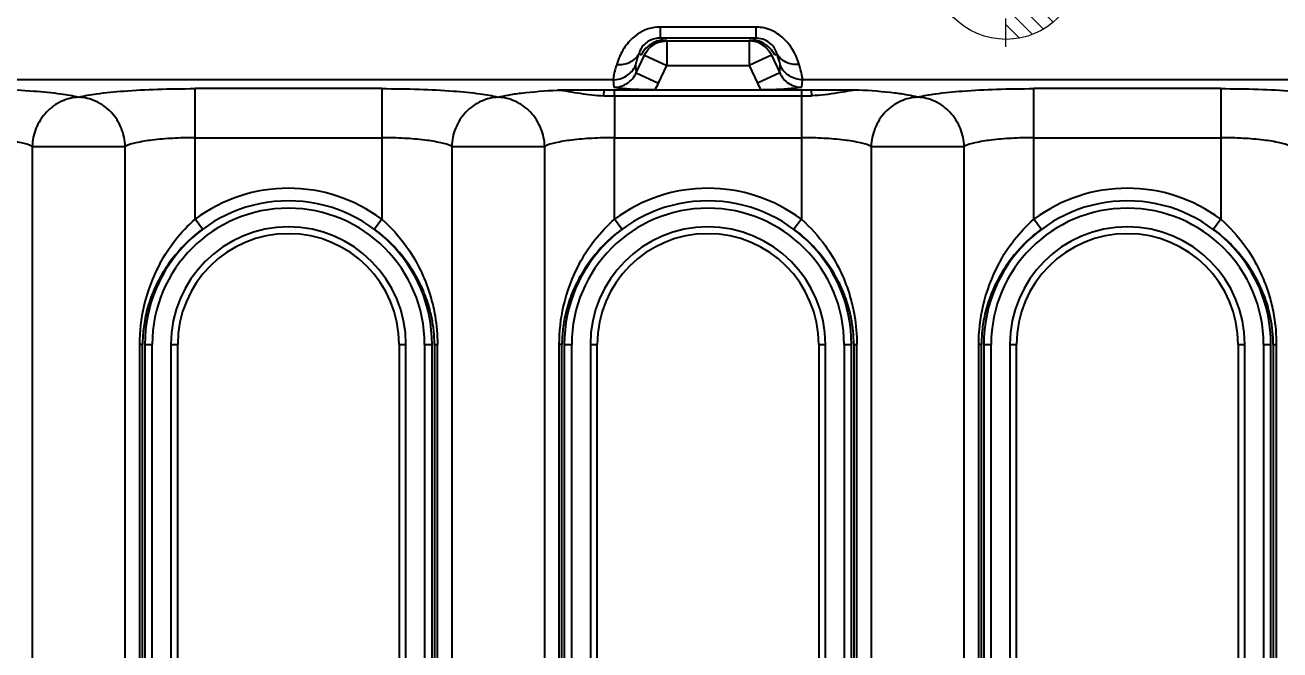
# Model space of a CAD drawing. Header units: millimetres. Extents: x 699 to 6116, y -3115 to -1923.
# Drawn here: x 1082.9 to 1134, y -2415.9 to -2390.5 of the extents above; entities that cross this region are included whole.
import ezdxf
from ezdxf.enums import TextEntityAlignment as Align

# ---------------------------------------------------------------- set-up
doc = ezdxf.new("R2010")
doc.units = ezdxf.units.MM
doc.header["$LTSCALE"] = 16.335
doc.header["$PDMODE"] = 3
doc.header["$PDSIZE"] = 0.3125
doc.linetypes.add('CENTER', pattern=[0.6, 0.375, -0.075, 0.075, -0.075])
doc.layers.get('0').update_dxf_attribs({"linetype": 'CONTINUOUS'})
doc.layers.get('Defpoints').update_dxf_attribs({"linetype": 'CONTINUOUS'})
doc.layers.add('epin', color=13, linetype='CONTINUOUS', lineweight=9)
doc.styles.get("Standard").update_dxf_attribs({"font": 'txt', "width": 0.8})
doc.styles.add('TXT05', font='txt.shx', dxfattribs={"width": 0.5, "bigfont": 'gbcbig.shx'})
doc.dimstyles.get("Standard").update_dxf_attribs({"dimtxt": 0.15625, "dimasz": 0.1875, "dimexe": 0.125, "dimexo": 0.0625, "dimtad": 0, "dimtih": 1, "dimtoh": 1, "dimdsep": 46, "dimtxsty": 'Standard', "dimcen": 0.09, "dimadec": 0, "dimazin": 0, "dimtp": 0.01, "dimtm": 0.01, "dimtfac": 1, "dimtofl": 0, "dimtmove": 0, "dimatfit": 3, "dimfxl": 0, "dimtolj": 1, "dimarcsym": 0})

# ---------------------------------------------------------------- blocks, each defined once
blk = doc.blocks.new('epin_ejp_6')
at = {"layer": 'epin'}
h = blk.add_hatch(dxfattribs=at)
h.set_pattern_fill('_ANSI31', color=123, scale=0.15, angle=90, style=0)
h.set_pattern_definition([(135, (-2387.40246, 110.88073), (-0.3367596, -0.3367596), [])])
h.paths.add_polyline_path([(0, 3, 0.414214), (-3, 0), (0, 0)])
h.paths.add_polyline_path([(3, 0), (0, 0), (0, -3, 0.414214)])
at = {"layer": 'epin', "color": 1, "linetype": 'CENTER', "ltscale": 0.186593}
for p, q in [((0, -3.3), (0, 3.3)), ((-3.3, 0), (3.3, 0))]:
    blk.add_line(p, q, dxfattribs=at)
at = {"layer": 'epin'}
blk.add_circle((0, 0), 3, dxfattribs=at)
at = {"layer": 'epin', "color": 6, "style": 'TXT05', "width": 0.5}
blk.add_text('%%c6', height=2.1, dxfattribs=at).set_placement((0.995, 1.35), align=Align.MIDDLE)
blk = doc.blocks.new('*D747')
at = {"color": 4, "lineweight": -2}
blk.add_line((1126.21, -2388.043), (1336.786, -2388.043), dxfattribs=at)
at = {"layer": 'Defpoints', "color": 0}
for p in [(1126.147, -2388.043), (1336.786, -2388.043), (1045.847, -2423.043)]:
    blk.add_point(p, dxfattribs=at)
at = {"color": 6, "insert": (1351.452, -2388.043), "char_height": 10, "attachment_point": 5}
blk.add_mtext('\\A1;35.00', dxfattribs=at)
blk = doc.blocks.new('*D748')
at = {"color": 4, "lineweight": -2}
blk.add_line((1126.21, -2331.543), (1336.786, -2331.543), dxfattribs=at)
at = {"layer": 'Defpoints', "color": 0}
for p in [(1126.147, -2331.543), (1336.786, -2331.543), (1045.847, -2423.043)]:
    blk.add_point(p, dxfattribs=at)
at = {"color": 6, "insert": (1350.786, -2331.543), "char_height": 10, "attachment_point": 5}
blk.add_mtext('\\A1;91.50', dxfattribs=at)
blk = doc.blocks.new('*D753')
at = {"color": 4, "lineweight": -2}
blk.add_line((1122.847, -2384.68), (1122.847, -2174.809), dxfattribs=at)
at = {"layer": 'Defpoints', "color": 0}
for p in [(1122.847, -2174.809), (1122.847, -2384.743), (1045.847, -2423.043)]:
    blk.add_point(p, dxfattribs=at)
at = {"color": 6, "insert": (1122.847, -2160.142), "char_height": 10, "attachment_point": 5, "rotation": 90}
blk.add_mtext('\\A1;77.00', dxfattribs=at)

msp = doc.modelspace()

# ---------------------------------------------------------------- linework, layer by layer
at = {"color": 7, "linetype": 'Continuous'}
for p, q in [((1112.65, -2390.541), (1108.754, -2390.541)), ((1108.754, -2390.541), (1108.754, -2390.994)), ((1112.65, -2390.541), (1112.65, -2390.994)), ((1112.65, -2390.994), (1108.754, -2390.994)), ((1108.754, -2390.994), (1108.849, -2391.074)), ((1108.849, -2391.074), (1109.023, -2391.074)), ((1112.38, -2391.074), (1112.554, -2391.074)), ((1112.65, -2390.994), (1112.554, -2391.074)), ((1108.452, -2391.207), (1108.45, -2391.207)), ((1109.023, -2391.106), (1112.38, -2391.106)), ((1109.023, -2391.106), (1109.023, -2392.112)), ((1112.38, -2391.106), (1112.38, -2392.112)), ((1112.954, -2391.207), (1112.952, -2391.207)), ((1107.752, -2392.113), (1107.777, -2392.409)), ((1107.777, -2392.409), (1108.113, -2391.687)), ((1107.895, -2391.617), (1107.979, -2391.687)), ((1108.113, -2391.687), (1109.023, -2392.112)), ((1108.687, -2392.833), (1109.023, -2392.112)), ((1109.023, -2392.112), (1112.38, -2392.112)), ((1113.29, -2391.687), (1112.38, -2392.112)), ((1112.38, -2392.112), (1112.717, -2392.833)), ((1113.29, -2391.687), (1113.627, -2392.409)), ((1113.508, -2391.617), (1113.425, -2391.687)), ((1113.627, -2392.409), (1113.652, -2392.113)), ((1107.777, -2392.409), (1108.687, -2392.833)), ((1113.627, -2392.409), (1112.717, -2392.833)), ((1106.842, -2392.689), (986.523, -2392.689)), ((1089.8, -2398.374), (1089.8, -2393.051)), ((1097.416, -2393.051), (1089.8, -2393.051)), ((1097.416, -2393.051), (1097.416, -2398.374)), ((1106.464, -2393.338), (1106.476, -2393.114)), ((1106.842, -2392.689), (1106.868, -2392.996)), ((1114.509, -2393.113), (1106.894, -2393.113)), ((1114.509, -2393.113), (1114.51, -2398.374)), ((1114.536, -2392.996), (1114.562, -2392.689)), ((1150.922, -2392.689), (1114.562, -2392.689)), ((1114.94, -2393.338), (1114.928, -2393.114)), ((1131.603, -2393.051), (1123.987, -2393.051)), ((1123.987, -2398.374), (1123.987, -2393.051)), ((1131.603, -2393.051), (1131.603, -2398.374)), ((1106.895, -2393.344), (1106.894, -2395.051)), ((1106.895, -2393.344), (1114.509, -2393.344)), ((1089.8, -2395.051), (1097.416, -2395.051)), ((1106.894, -2395.051), (1114.51, -2395.051)), ((1106.894, -2398.374), (1106.894, -2395.051)), ((1123.987, -2395.051), (1131.603, -2395.051)), ((1083.166, -2395.402), (1086.957, -2395.402)), ((1083.166, -2395.402), (1083.166, -2436.683)), ((1086.957, -2436.683), (1086.957, -2395.402)), ((1100.26, -2395.402), (1104.051, -2395.402)), ((1100.26, -2395.402), (1100.26, -2436.683)), ((1104.051, -2436.683), (1104.051, -2395.402)), ((1117.353, -2395.402), (1121.144, -2395.402)), ((1117.353, -2395.402), (1117.353, -2436.683)), ((1121.144, -2436.683), (1121.144, -2395.402)), ((1090.1, -2398.776), (1089.8, -2398.374)), ((1097.416, -2398.374), (1097.116, -2398.776)), ((1107.194, -2398.776), (1106.894, -2398.374)), ((1114.51, -2398.374), (1114.21, -2398.776)), ((1124.287, -2398.776), (1123.987, -2398.374)), ((1131.603, -2398.374), (1131.303, -2398.776)), ((1087.661, -2403.474), (1087.537, -2403.474)), ((1087.537, -2403.474), (1087.537, -2428.611)), ((1087.661, -2428.611), (1087.661, -2403.474)), ((1087.757, -2403.474), (1088.058, -2403.474)), ((1087.757, -2403.474), (1087.757, -2428.611)), ((1088.058, -2428.611), (1088.058, -2403.474)), ((1088.819, -2403.474), (1089.095, -2403.474)), ((1088.819, -2403.474), (1088.819, -2428.611)), ((1089.095, -2428.611), (1089.095, -2403.474)), ((1098.122, -2403.474), (1098.398, -2403.474)), ((1098.122, -2403.474), (1098.122, -2428.611)), ((1098.398, -2428.611), (1098.398, -2403.474)), ((1099.159, -2403.474), (1099.46, -2403.474)), ((1099.159, -2403.474), (1099.159, -2428.611)), ((1099.46, -2428.611), (1099.46, -2403.474)), ((1099.555, -2403.474), (1099.68, -2403.474)), ((1099.555, -2403.474), (1099.555, -2428.611)), ((1099.68, -2428.611), (1099.68, -2403.474)), ((1104.755, -2403.474), (1104.631, -2403.474)), ((1104.631, -2403.474), (1104.631, -2428.611)), ((1104.755, -2428.611), (1104.755, -2403.474)), ((1104.85, -2403.474), (1105.151, -2403.474)), ((1104.85, -2403.474), (1104.85, -2428.611)), ((1105.151, -2428.611), (1105.151, -2403.474)), ((1105.912, -2403.474), (1106.188, -2403.474)), ((1105.912, -2403.474), (1105.912, -2428.611)), ((1106.188, -2428.611), (1106.188, -2403.474)), ((1115.216, -2403.474), (1115.491, -2403.474)), ((1115.216, -2403.474), (1115.216, -2428.611)), ((1115.491, -2428.611), (1115.491, -2403.474)), ((1116.252, -2403.474), (1116.553, -2403.474)), ((1116.252, -2403.474), (1116.252, -2428.611)), ((1116.553, -2428.611), (1116.553, -2403.474)), ((1116.649, -2403.474), (1116.773, -2403.474)), ((1116.649, -2403.474), (1116.649, -2428.611)), ((1116.773, -2428.611), (1116.773, -2403.474)), ((1121.848, -2403.474), (1121.724, -2403.474)), ((1121.724, -2403.474), (1121.724, -2428.611)), ((1121.848, -2428.611), (1121.848, -2403.474)), ((1121.944, -2403.474), (1122.245, -2403.474)), ((1121.944, -2403.474), (1121.944, -2428.611)), ((1122.245, -2428.611), (1122.245, -2403.474)), ((1123.006, -2403.474), (1123.282, -2403.474)), ((1123.006, -2403.474), (1123.006, -2428.611)), ((1123.282, -2428.611), (1123.282, -2403.474)), ((1132.309, -2403.474), (1132.585, -2403.474)), ((1132.309, -2403.474), (1132.309, -2428.611)), ((1132.585, -2428.611), (1132.585, -2403.474)), ((1133.346, -2403.474), (1133.647, -2403.474)), ((1133.346, -2403.474), (1133.346, -2428.611)), ((1133.647, -2428.611), (1133.647, -2403.474)), ((1133.742, -2403.474), (1133.867, -2403.474)), ((1133.742, -2403.474), (1133.742, -2428.611)), ((1133.867, -2428.611), (1133.867, -2403.474))]:
    msp.add_line(p, q, dxfattribs=at)
for centre, radius, start, end in [((1112.649, -2392.102), 1.56, 80.6757, 89.9857), ((1108.948, -2392.443), 1.957, 127.7368, 136.7035), ((1112.651, -2391.949), 0.955, 82.4967, 90.0885), ((1109.032, -2392.525), 2.074, 136.6416, 138.9185), ((1108.661, -2391.831), 0.795, 156.5542, 164.4392), ((1108.895, -2392.118), 1.013, 115.9235, 154.9459), ((1109.023, -2392.108), 1.001, 111.6878, 133.4317), ((1112.38, -2392.109), 1.003, 46.5837, 89.9928), ((1112.509, -2392.118), 1.013, 25.054, 64.0763), ((1106.892, -2478.447), 85.333, 89.99885, 90.27965), ((1106.85, -2391.977), 2.027, 326.6681, 334.9929), ((1114.554, -2391.976), 2.027, 205.0077, 213.3314), ((1114.51, -2478.34), 85.227, 89.71923, 90.00086), ((1106.893, -2377.501), 15.842, 268.4482, 270.0082), ((1114.51, -2377.444), 15.899, 269.9939, 271.5474), ((1093.608, -2403.474), 6.365, 53.254, 126.746), ((1110.702, -2403.474), 6.365, 53.2545, 126.746), ((1127.795, -2403.474), 6.365, 53.254, 126.746), ((1093.608, -2403.474), 5.852, 0, 180), ((1110.702, -2403.474), 5.852, 0, 180), ((1127.795, -2403.474), 5.852, 0, 180), ((1093.608, -2403.474), 5.551, 0, 180), ((1110.702, -2403.474), 5.551, 0, 180), ((1127.795, -2403.474), 5.551, 0, 180), ((1093.608, -2403.474), 4.79, 0, 180), ((1110.702, -2403.474), 4.79, 0, 180), ((1127.795, -2403.474), 4.79, 0, 180), ((1093.842, -2403.801), 6.265, 126.6715, 140.6233), ((1093.608, -2403.474), 4.514, 0, 180), ((1093.368, -2403.808), 6.275, 42.4543, 53.3202), ((1110.936, -2403.801), 6.265, 126.6715, 140.6233), ((1110.702, -2403.474), 4.514, 0, 180), ((1110.461, -2403.808), 6.275, 42.4543, 53.3202), ((1128.029, -2403.801), 6.265, 126.6715, 140.6233), ((1127.795, -2403.474), 4.514, 0, 180), ((1127.555, -2403.808), 6.275, 42.4543, 53.3202), ((1094.402, -2403.441), 6.86, 151.7095, 167.0764), ((1093.713, -2403.693), 6.097, 140.6354, 149.1366), ((1111.496, -2403.441), 6.86, 151.7095, 167.0764), ((1110.806, -2403.693), 6.097, 140.6354, 149.1366), ((1128.589, -2403.441), 6.86, 151.7095, 167.0764), ((1127.9, -2403.693), 6.097, 140.6354, 149.1366), ((1093.565, -2403.604), 5.924, 149.1427, 157.8689), ((1110.659, -2403.604), 5.924, 149.1427, 157.8689), ((1127.752, -2403.604), 5.924, 149.1427, 157.8689), ((1093.387, -2403.531), 5.732, 157.8753, 165.8913), ((1110.48, -2403.531), 5.732, 157.8753, 165.8913), ((1127.574, -2403.531), 5.732, 157.8753, 165.8913), ((1094.522, -2403.478), 6.985, 167.0025, 179.9679), ((1093.225, -2403.489), 5.565, 165.906, 173.2916), ((1111.616, -2403.478), 6.985, 167.0025, 179.9679), ((1110.319, -2403.489), 5.565, 165.906, 173.2916), ((1128.709, -2403.478), 6.985, 167.0025, 179.9679), ((1127.412, -2403.489), 5.565, 165.906, 173.2916), ((1093.117, -2403.474), 5.455, 173.3051, 179.994), ((1093.925, -2403.491), 5.631, 0.1707, 11.287), ((1110.21, -2403.474), 5.455, 173.3051, 179.994), ((1111.018, -2403.491), 5.631, 0.1707, 11.287), ((1127.304, -2403.474), 5.455, 173.3051, 179.994), ((1128.112, -2403.491), 5.631, 0.1707, 11.287)]:
    msp.add_arc(centre, radius, start, end, dxfattribs=at)
for points in [[(1108.754, -2390.541), (1108.589, -2390.541), (1108.421, -2390.568), (1108.264, -2390.62)], [(1108.113, -2391.687), (1108.166, -2391.573), (1108.243, -2391.467), (1108.334, -2391.381)], [(1108.653, -2391.177), (1108.77, -2391.131), (1108.898, -2391.106), (1109.023, -2391.106)], [(1112.62, -2391.118), (1112.57, -2391.11), (1112.518, -2391.106), (1112.467, -2391.106)], [(1113.069, -2391.381), (1113.161, -2391.467), (1113.237, -2391.573), (1113.29, -2391.687)], [(1107.754, -2392.079), (1107.752, -2392.09), (1107.751, -2392.102), (1107.752, -2392.113)], [(1106.476, -2393.114), (1105.839, -2393.117), (1105.203, -2393.12), (1104.567, -2393.111)], [(1116.837, -2393.111), (1116.201, -2393.12), (1115.564, -2393.117), (1114.928, -2393.114)], [(1088.362, -2400.19), (1088.728, -2399.51), (1089.218, -2398.881), (1089.8, -2398.374)], [(1097.416, -2398.374), (1097.783, -2398.693), (1098.113, -2399.06), (1098.397, -2399.455)], [(1105.455, -2400.19), (1105.821, -2399.51), (1106.312, -2398.881), (1106.894, -2398.374)], [(1114.51, -2398.374), (1114.877, -2398.693), (1115.207, -2399.06), (1115.49, -2399.455)], [(1122.549, -2400.19), (1122.915, -2399.51), (1123.405, -2398.881), (1123.987, -2398.374)], [(1131.603, -2398.374), (1131.97, -2398.693), (1132.3, -2399.06), (1132.584, -2399.455)]]:
    msp.add_open_spline(points, degree=3, dxfattribs=at)
for points, knots in [([(1114.418, -2392.063), (1114.331, -2391.763), (1114.093, -2391.284), (1113.543, -2390.768), (1113.127, -2390.599), (1112.902, -2390.562)], [0, 0, 0, 0, 0.419109, 0.694063, 1, 1, 1, 1]), ([(1108.264, -2390.62), (1108.217, -2390.636), (1108.034, -2390.705), (1107.865, -2390.807), (1107.75, -2390.895)], [0, 0, 0, 0, 0.257893, 1, 1, 1, 1]), ([(1108.754, -2390.994), (1108.707, -2390.993), (1108.533, -2391.006), (1108.363, -2391.068), (1108.256, -2391.137)], [0, 0, 0, 0, 0.27182, 1, 1, 1, 1]), ([(1108.45, -2391.207), (1108.446, -2391.207), (1108.439, -2391.207), (1108.44, -2391.191), (1108.463, -2391.177), (1108.501, -2391.15), (1108.576, -2391.118), (1108.637, -2391.099), (1108.675, -2391.092)], [0, 0, 0, 0, 0.03338, 0.055741, 0.139126, 0.307065, 0.580667, 1, 1, 1, 1]), ([(1108.675, -2391.092), (1108.688, -2391.089), (1108.745, -2391.079), (1108.804, -2391.074), (1108.849, -2391.074)], [0, 0, 0, 0, 0.228819, 1, 1, 1, 1]), ([(1112.554, -2391.074), (1112.6, -2391.074), (1112.688, -2391.084), (1112.794, -2391.097), (1113.017, -2391.207), (1112.954, -2391.207)], [0, 0, 0, 0, 0.314614, 0.565598, 1, 1, 1, 1]), ([(1113.508, -2391.617), (1113.478, -2391.506), (1113.319, -2391.203), (1112.99, -2391.03), (1112.776, -2391.002)], [0, 0, 0, 0, 0.348001, 1, 1, 1, 1]), ([(1107.468, -2391.162), (1107.402, -2391.237), (1107.196, -2391.512), (1107.053, -2391.83), (1106.985, -2392.063)], [0, 0, 0, 0, 0.293028, 1, 1, 1, 1]), ([(1108.256, -2391.137), (1108.21, -2391.166), (1108.077, -2391.269), (1107.977, -2391.41), (1107.932, -2391.514)], [0, 0, 0, 0, 0.324542, 1, 1, 1, 1]), ([(1108.485, -2391.197), (1108.481, -2391.199), (1108.47, -2391.202), (1108.459, -2391.206), (1108.452, -2391.207)], [0, 0, 0, 0, 0.351875, 1, 1, 1, 1]), ([(1108.937, -2391.106), (1108.876, -2391.106), (1108.722, -2391.119), (1108.574, -2391.167), (1108.485, -2391.197)], [0, 0, 0, 0, 0.392081, 1, 1, 1, 1]), ([(1112.751, -2391.144), (1112.741, -2391.142), (1112.698, -2391.131), (1112.655, -2391.122), (1112.62, -2391.118)], [0, 0, 0, 0, 0.218802, 1, 1, 1, 1]), ([(1112.952, -2391.207), (1112.931, -2391.205), (1112.866, -2391.175), (1112.799, -2391.157), (1112.751, -2391.144)], [0, 0, 0, 0, 0.290003, 1, 1, 1, 1]), ([(1106.985, -2392.063), (1106.945, -2392.2), (1106.894, -2392.381), (1106.85, -2392.59), (1106.84, -2392.662), (1106.842, -2392.689)], [0, 0, 0, 0, 0.665407, 0.875292, 1, 1, 1, 1]), ([(1106.842, -2392.689), (1107.029, -2392.688), (1107.411, -2392.58), (1107.672, -2392.282), (1107.752, -2392.113)], [0, 0, 0, 0, 0.500608, 1, 1, 1, 1]), ([(1106.985, -2392.063), (1107.169, -2392.079), (1107.539, -2392.028), (1107.819, -2391.768), (1107.895, -2391.617)], [0, 0, 0, 0, 0.522337, 1, 1, 1, 1]), ([(1107.789, -2391.93), (1107.785, -2391.945), (1107.771, -2391.994), (1107.758, -2392.044), (1107.754, -2392.079)], [0, 0, 0, 0, 0.311222, 1, 1, 1, 1]), ([(1107.895, -2391.617), (1107.884, -2391.647), (1107.847, -2391.751), (1107.812, -2391.855), (1107.789, -2391.93)], [0, 0, 0, 0, 0.290956, 1, 1, 1, 1]), ([(1113.652, -2392.113), (1113.653, -2392.092), (1113.643, -2392.034), (1113.6, -2391.868), (1113.548, -2391.725), (1113.508, -2391.617)], [0, 0, 0, 0, 0.123367, 0.332805, 1, 1, 1, 1]), ([(1114.418, -2392.063), (1114.235, -2392.079), (1113.865, -2392.028), (1113.585, -2391.768), (1113.508, -2391.617)], [0, 0, 0, 0, 0.522338, 1, 1, 1, 1]), ([(1114.562, -2392.689), (1114.375, -2392.688), (1113.993, -2392.58), (1113.731, -2392.282), (1113.652, -2392.113)], [0, 0, 0, 0, 0.500609, 1, 1, 1, 1]), ([(1114.562, -2392.689), (1114.563, -2392.662), (1114.553, -2392.59), (1114.51, -2392.381), (1114.458, -2392.2), (1114.418, -2392.063)], [0, 0, 0, 0, 0.124728, 0.334597, 1, 1, 1, 1]), ([(1106.868, -2392.996), (1107.056, -2392.996), (1107.44, -2392.884), (1107.698, -2392.58), (1107.777, -2392.409)], [0, 0, 0, 0, 0.500367, 1, 1, 1, 1]), ([(1113.627, -2392.409), (1113.705, -2392.58), (1113.964, -2392.884), (1114.348, -2392.996), (1114.536, -2392.996)], [0, 0, 0, 0, 0.499689, 1, 1, 1, 1]), ([(1080.323, -2393.051), (1080.831, -2393.05), (1081.8, -2393.066), (1083.139, -2393.131), (1084.211, -2393.235), (1084.824, -2393.332), (1085.062, -2393.402)], [0, 0, 0, 0, 0.320374, 0.610618, 0.844066, 1, 1, 1, 1]), ([(1085.062, -2393.402), (1085.299, -2393.332), (1085.912, -2393.235), (1086.985, -2393.131), (1088.323, -2393.066), (1089.292, -2393.05), (1089.8, -2393.051)], [0, 0, 0, 0, 0.155949, 0.389404, 0.679649, 1, 1, 1, 1]), ([(1097.416, -2393.051), (1097.925, -2393.05), (1098.893, -2393.066), (1100.232, -2393.131), (1101.305, -2393.235), (1101.918, -2393.332), (1102.155, -2393.402)], [0, 0, 0, 0, 0.320373, 0.610617, 0.844065, 1, 1, 1, 1]), ([(1102.155, -2393.402), (1102.284, -2393.364), (1102.598, -2393.299), (1103.401, -2393.187), (1104.076, -2393.137), (1104.567, -2393.111)], [0, 0, 0, 0, 0.166376, 0.393599, 1, 1, 1, 1]), ([(1104.566, -2393.111), (1104.717, -2393.119), (1105.026, -2393.163), (1105.653, -2393.27), (1106.138, -2393.34), (1106.464, -2393.338)], [0, 0, 0, 0, 0.236936, 0.488719, 1, 1, 1, 1]), ([(1106.868, -2392.996), (1106.986, -2393.008), (1107.543, -2393.064), (1108.103, -2393.09), (1108.543, -2393.09)], [0, 0, 0, 0, 0.213158, 1, 1, 1, 1]), ([(1106.895, -2393.344), (1106.895, -2393.327), (1106.894, -2393.25), (1106.894, -2393.174), (1106.894, -2393.113)], [0, 0, 0, 0, 0.212705, 1, 1, 1, 1]), ([(1112.86, -2393.09), (1113.021, -2393.09), (1113.581, -2393.081), (1114.139, -2393.037), (1114.536, -2392.996)], [0, 0, 0, 0, 0.287206, 1, 1, 1, 1]), ([(1116.837, -2393.111), (1116.551, -2393.129), (1115.923, -2393.248), (1115.29, -2393.328), (1114.94, -2393.338)], [0, 0, 0, 0, 0.450176, 1, 1, 1, 1]), ([(1119.249, -2393.402), (1119.119, -2393.364), (1118.806, -2393.299), (1118.003, -2393.187), (1117.328, -2393.137), (1116.837, -2393.111)], [0, 0, 0, 0, 0.166353, 0.393554, 1, 1, 1, 1]), ([(1119.249, -2393.402), (1119.486, -2393.332), (1120.099, -2393.235), (1121.172, -2393.131), (1122.51, -2393.066), (1123.479, -2393.05), (1123.987, -2393.051)], [0, 0, 0, 0, 0.155948, 0.389403, 0.679648, 1, 1, 1, 1]), ([(1131.603, -2393.051), (1132.112, -2393.05), (1133.08, -2393.066), (1134.419, -2393.131), (1135.492, -2393.235), (1136.105, -2393.332), (1136.342, -2393.402)], [0, 0, 0, 0, 0.320374, 0.610618, 0.844066, 1, 1, 1, 1]), ([(1085.062, -2393.402), (1084.827, -2393.411), (1084.334, -2393.528), (1083.703, -2393.981), (1083.281, -2394.646), (1083.174, -2395.157), (1083.166, -2395.402)], [0, 0, 0, 0, 0.233579, 0.491555, 0.754782, 1, 1, 1, 1]), ([(1086.957, -2395.402), (1086.949, -2395.157), (1086.842, -2394.646), (1086.42, -2393.981), (1085.789, -2393.528), (1085.296, -2393.411), (1085.062, -2393.402)], [0, 0, 0, 0, 0.245218, 0.508445, 0.766421, 1, 1, 1, 1]), ([(1102.155, -2393.402), (1101.921, -2393.411), (1101.427, -2393.528), (1100.797, -2393.981), (1100.375, -2394.646), (1100.268, -2395.157), (1100.26, -2395.402)], [0, 0, 0, 0, 0.233579, 0.491555, 0.754782, 1, 1, 1, 1]), ([(1104.051, -2395.402), (1104.042, -2395.157), (1103.935, -2394.646), (1103.513, -2393.981), (1102.883, -2393.528), (1102.389, -2393.411), (1102.155, -2393.402)], [0, 0, 0, 0, 0.245219, 0.508446, 0.766421, 1, 1, 1, 1]), ([(1119.249, -2393.402), (1119.014, -2393.411), (1118.521, -2393.528), (1117.89, -2393.981), (1117.468, -2394.646), (1117.361, -2395.157), (1117.353, -2395.402)], [0, 0, 0, 0, 0.233578, 0.491553, 0.754781, 1, 1, 1, 1]), ([(1121.144, -2395.402), (1121.136, -2395.157), (1121.029, -2394.646), (1120.607, -2393.981), (1119.976, -2393.528), (1119.483, -2393.411), (1119.249, -2393.402)], [0, 0, 0, 0, 0.245218, 0.508445, 0.766421, 1, 1, 1, 1]), ([(1083.166, -2395.402), (1083.028, -2395.334), (1082.66, -2395.235), (1082.015, -2395.131), (1081.21, -2395.066), (1080.628, -2395.051), (1080.323, -2395.051)], [0, 0, 0, 0, 0.159969, 0.39318, 0.681951, 1, 1, 1, 1]), ([(1089.8, -2395.051), (1089.495, -2395.051), (1088.913, -2395.066), (1088.108, -2395.131), (1087.463, -2395.235), (1087.095, -2395.334), (1086.957, -2395.402)], [0, 0, 0, 0, 0.318055, 0.606823, 0.840028, 1, 1, 1, 1]), ([(1100.26, -2395.402), (1100.122, -2395.334), (1099.753, -2395.235), (1099.108, -2395.131), (1098.304, -2395.066), (1097.721, -2395.051), (1097.416, -2395.051)], [0, 0, 0, 0, 0.159969, 0.39318, 0.681951, 1, 1, 1, 1]), ([(1106.894, -2395.051), (1106.589, -2395.051), (1106.007, -2395.066), (1105.202, -2395.131), (1104.557, -2395.235), (1104.188, -2395.334), (1104.051, -2395.402)], [0, 0, 0, 0, 0.31799, 0.60679, 0.840021, 1, 1, 1, 1]), ([(1117.353, -2395.402), (1117.216, -2395.334), (1116.847, -2395.235), (1116.202, -2395.131), (1115.397, -2395.066), (1114.815, -2395.051), (1114.51, -2395.051)], [0, 0, 0, 0, 0.159954, 0.393168, 0.681995, 1, 1, 1, 1]), ([(1123.987, -2395.051), (1123.682, -2395.051), (1123.1, -2395.066), (1122.295, -2395.131), (1121.65, -2395.235), (1121.282, -2395.334), (1121.144, -2395.402)], [0, 0, 0, 0, 0.318055, 0.606823, 0.840028, 1, 1, 1, 1]), ([(1134.447, -2395.402), (1134.309, -2395.334), (1133.94, -2395.235), (1133.295, -2395.131), (1132.491, -2395.066), (1131.908, -2395.051), (1131.603, -2395.051)], [0, 0, 0, 0, 0.159969, 0.39318, 0.681951, 1, 1, 1, 1]), ([(1099.157, -2401.415), (1099.09, -2401.247), (1098.79, -2400.583), (1098.367, -2399.976), (1097.998, -2399.572)], [0, 0, 0, 0, 0.248204, 1, 1, 1, 1]), ([(1098.397, -2399.455), (1098.792, -2400.006), (1099.212, -2400.831), (1099.455, -2401.706), (1099.506, -2401.931)], [0, 0, 0, 0, 0.746536, 1, 1, 1, 1]), ([(1116.25, -2401.415), (1116.184, -2401.247), (1115.884, -2400.583), (1115.461, -2399.976), (1115.091, -2399.572)], [0, 0, 0, 0, 0.248204, 1, 1, 1, 1]), ([(1115.49, -2399.455), (1115.885, -2400.006), (1116.305, -2400.831), (1116.549, -2401.706), (1116.6, -2401.931)], [0, 0, 0, 0, 0.746536, 1, 1, 1, 1]), ([(1133.344, -2401.415), (1133.277, -2401.247), (1132.977, -2400.583), (1132.554, -2399.976), (1132.185, -2399.572)], [0, 0, 0, 0, 0.248204, 1, 1, 1, 1]), ([(1132.584, -2399.455), (1132.979, -2400.006), (1133.399, -2400.831), (1133.642, -2401.706), (1133.693, -2401.931)], [0, 0, 0, 0, 0.746536, 1, 1, 1, 1]), ([(1099.446, -2402.389), (1099.429, -2402.305), (1099.355, -2401.974), (1099.25, -2401.65), (1099.157, -2401.415)], [0, 0, 0, 0, 0.253093, 1, 1, 1, 1]), ([(1116.54, -2402.389), (1116.523, -2402.305), (1116.449, -2401.974), (1116.344, -2401.65), (1116.25, -2401.415)], [0, 0, 0, 0, 0.253093, 1, 1, 1, 1]), ([(1133.633, -2402.389), (1133.616, -2402.305), (1133.542, -2401.974), (1133.437, -2401.65), (1133.344, -2401.415)], [0, 0, 0, 0, 0.253093, 1, 1, 1, 1]), ([(1099.506, -2401.931), (1099.534, -2402.055), (1099.635, -2402.564), (1099.679, -2403.083), (1099.679, -2403.474)], [0, 0, 0, 0, 0.246522, 1, 1, 1, 1]), ([(1116.6, -2401.931), (1116.628, -2402.055), (1116.728, -2402.564), (1116.773, -2403.083), (1116.773, -2403.474)], [0, 0, 0, 0, 0.246522, 1, 1, 1, 1]), ([(1133.693, -2401.931), (1133.721, -2402.055), (1133.822, -2402.564), (1133.866, -2403.083), (1133.866, -2403.474)], [0, 0, 0, 0, 0.246522, 1, 1, 1, 1])]:
    msp.add_open_spline(points, degree=3, knots=knots, dxfattribs=at)

# ---------------------------------------------------------------- block references
at = {"layer": 'epin'}
msp.add_blockref('epin_ejp_6', (1122.847, -2388.043), dxfattribs=at)

# ---------------------------------------------------------------- dimensions: what is measured, and where the dimension line sits
for feature_location, offset, dtype, picture, middle in [((1122.847, -2384.743), (0, 209.933), 1, '*D753', (1122.847, -2160.142)), ((1126.147, -2331.543), (210.639, 0), 0, '*D748', (1350.786, -2331.543)), ((1126.147, -2388.043), (210.639, 0), 0, '*D747', (1351.452, -2388.043))]:
    dim = msp.add_ordinate_dim(feature_location=feature_location, offset=offset, dtype=dtype, origin=(1045.847, -2423.043), dimstyle='Standard', override={"dimtxt": 10, "dimasz": 10, "dimgap": 0, "dimtih": 0, "dimtoh": 0, "dimzin": 0, "dimcen": 0, "dimclrd": 4, "dimclre": 4, "dimclrt": 6, "dimadec": 2, "dimtp": 0, "dimtm": 0, "dimtzin": 0})
    dim.commit()
    dim.dimension.update_dxf_attribs({"geometry": picture, "text_midpoint": middle})

doc.saveas('drawing.dxf')
